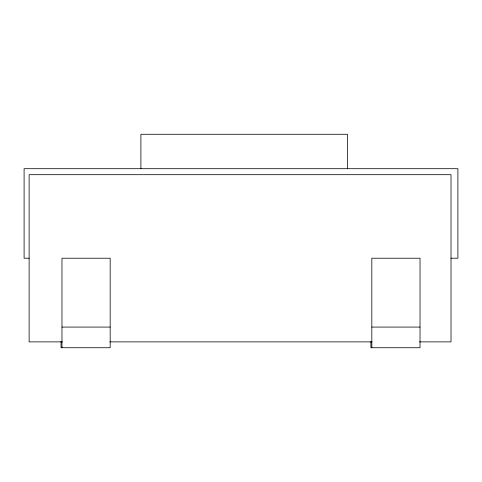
<?xml version="1.0" encoding="UTF-8"?>
<svg xmlns="http://www.w3.org/2000/svg" width="482" height="482" viewBox="0 0 482 482"><rect width="100%" height="100%" fill="white"/><g stroke="black" fill="none" stroke-linecap="round" stroke-linejoin="round"><path stroke-width="0.72" d="M29.125 258.213L24.1 258.213L24.1 168.7L457.9 168.7L457.9 258.213L451.013 258.213M61.973 327.073L110.173 327.073M371.827 327.073L420.027 327.073M62.546 341.877L29.125 341.877L29.125 174.689L451.013 174.689L451.013 341.877L419.43 341.877M109.938 341.877L372.05 341.877M371.827 347.727L371.827 258.213L420.027 258.213L420.027 347.727L370.899 347.727L370.899 341.395M347.444 168.7L347.444 134.273L140.901 134.273L140.901 168.7M61.973 347.727L61.973 258.213L110.173 258.213L110.173 347.727L61.039 347.727L61.039 341.395"/></g></svg>
